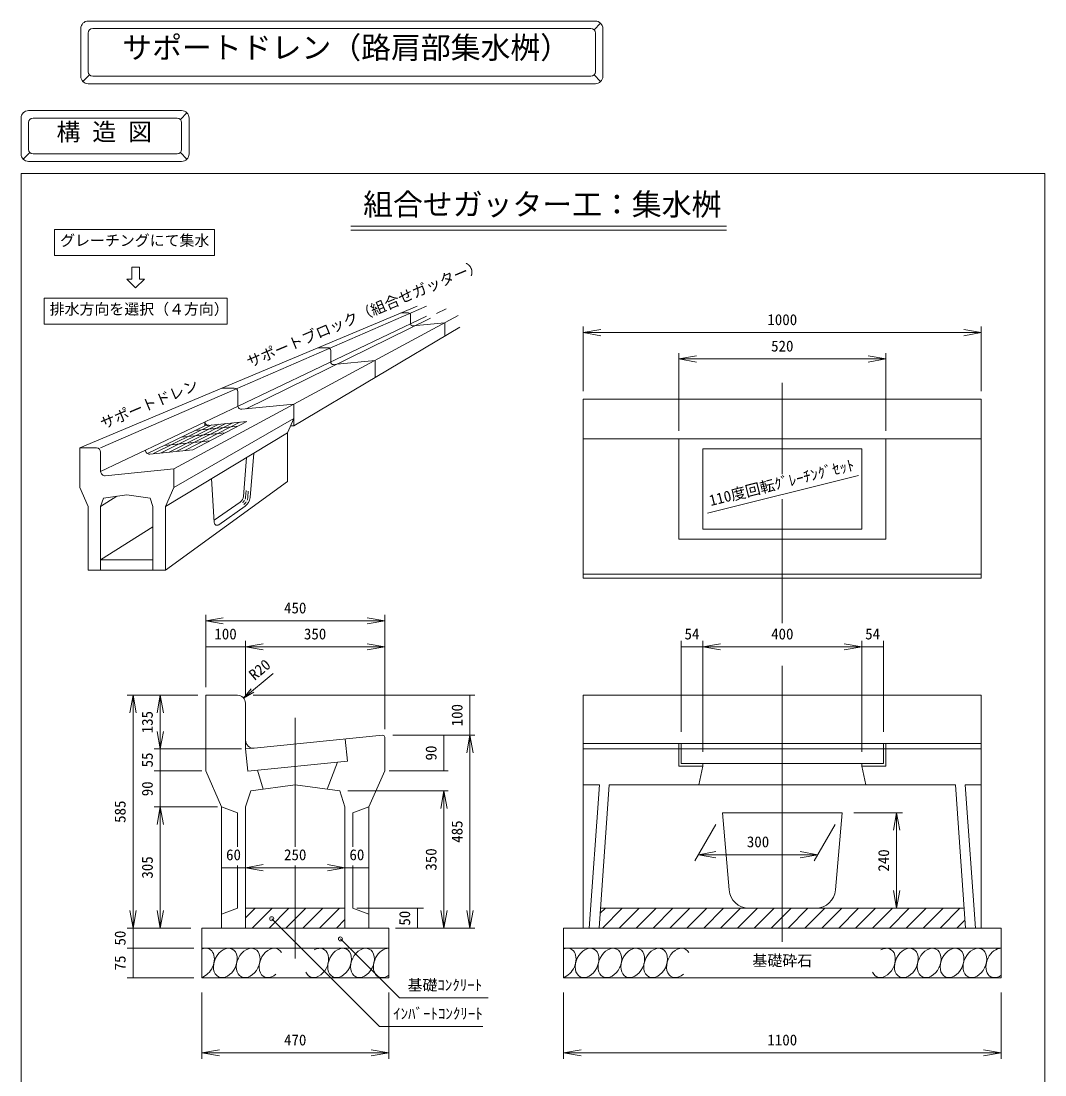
# Model space of a CAD drawing. Units: millimetres on the paper. Extents: x 76 to 506, y 34 to 571.
# Drawn here: x 81.9 to 253.4, y 127.2 to 303.7 of the extents above; entities that cross this region are included whole.
import ezdxf
from ezdxf.enums import TextEntityAlignment as Align

# ---------------------------------------------------------------- set-up
doc = ezdxf.new("R2010")
doc.units = ezdxf.units.MM
doc.layers.add('0_2', color=4, linetype='Continuous', lineweight=18)
doc.styles.add('ＭＳ ゴシック-5.0-0.0', font='')
doc.styles.get('ＭＳ ゴシック-5.0-0.0').set_extended_font_data('ＭＳ ゴシック-5.0-0.0')

msp = doc.modelspace()

# ---------------------------------------------------------------- linework, layer by layer
at = {"layer": '0_2'}
for p, q in [((93.199, 303.726), (143.148, 303.726)), ((143.148, 303.726), (178.148, 303.726)), ((91.949, 294.476), (91.949, 302.476)), ((93.949, 302.476), (177.398, 302.476)), ((177.929, 302.256), (179.032, 303.36)), ((179.398, 302.476), (179.398, 294.476)), ((93.199, 295.226), (93.199, 301.726)), ((178.148, 295.226), (178.148, 301.726)), ((93.419, 294.695), (92.315, 293.592)), ((93.199, 293.226), (178.148, 293.226)), ((93.949, 294.476), (177.398, 294.476)), ((177.929, 294.695), (179.032, 293.592)), ((108.846, 288.726), (83.199, 288.726)), ((108.627, 287.256), (109.73, 288.36)), ((81.949, 287.476), (81.949, 281.476)), ((83.199, 286.726), (83.199, 282.226)), ((83.949, 287.476), (108.096, 287.476)), ((108.846, 282.226), (108.846, 286.726)), ((110.096, 281.476), (110.096, 287.476)), ((83.419, 281.695), (82.315, 280.592)), ((108.096, 281.476), (83.949, 281.476)), ((108.627, 281.695), (109.73, 280.592)), ((108.846, 280.226), (83.199, 280.226)), ((253.449, 278.19), (81.949, 278.19)), ((81.949, 278.19), (81.949, 123.496)), ((253.449, 123.496), (253.449, 278.19)), ((87.559, 268.819), (114.344, 268.819)), ((87.559, 264.448), (87.559, 268.819)), ((114.344, 268.819), (114.344, 264.448)), ((137.198, 269.392), (200.086, 269.392)), ((137.198, 268.692), (200.086, 268.692)), ((114.344, 264.448), (87.559, 264.448)), ((100.493, 262.513), (101.775, 262.513)), ((100.493, 262.513), (100.493, 260.499)), ((101.775, 262.513), (101.775, 260.499)), ((101.134, 259.021), (99.657, 260.499)), ((99.657, 260.499), (100.493, 260.499)), ((101.134, 259.021), (102.611, 260.499)), ((101.775, 260.499), (102.611, 260.499)), ((85.809, 257.319), (116.47, 257.319)), ((85.809, 252.948), (85.809, 257.319)), ((148.271, 255.996), (115.59, 242.247)), ((116.47, 257.319), (116.47, 252.948)), ((117.763, 242.027), (149.838, 256.004)), ((118.295, 239.238), (149.882, 254.279)), ((155.167, 254.412), (127.636, 239.57)), ((146.843, 254.852), (145.552, 254.852)), ((147.193, 253.023), (147.193, 254.502)), ((151.554, 254.747), (153.144, 255.517)), ((116.47, 252.948), (85.809, 252.948)), ((150.554, 253.951), (119.67, 238.774)), ((127.636, 235.956), (155.422, 252.472)), ((147.578, 252.675), (152.937, 253.21)), ((152.937, 253.21), (152.937, 250.995)), ((176.127, 241.739), (176.127, 252.555)), ((242.794, 241.739), (242.794, 252.555)), ((176.127, 251.555), (179.082, 252.076)), ((176.127, 251.555), (179.082, 251.034)), ((176.127, 251.555), (242.794, 251.555)), ((242.794, 251.555), (239.84, 252.076)), ((242.794, 251.555), (239.84, 251.034)), ((133.363, 249.021), (131.692, 249.021)), ((133.813, 246.656), (133.813, 248.571)), ((192.127, 235.073), (192.127, 248.132)), ((192.127, 247.132), (195.082, 247.653)), ((192.127, 247.132), (195.082, 246.611)), ((192.127, 247.132), (226.794, 247.132)), ((226.794, 247.132), (223.84, 247.653)), ((226.794, 247.132), (223.84, 246.611)), ((226.794, 235.073), (226.794, 248.132)), ((134.307, 246.208), (141.234, 246.901)), ((141.234, 246.901), (141.234, 244.038)), ((209.461, 227.829), (209.461, 243.14)), ((118.609, 236.547), (109.381, 231.8)), ((119.782, 236.664), (110.699, 231.932)), ((112.745, 235.96), (119.782, 236.664)), ((112.745, 236.623), (112.745, 235.96)), ((127.636, 237.161), (127.636, 235.956)), ((103.114, 231.298), (112.745, 235.96)), ((113.918, 236.077), (104.109, 231.273)), ((105.427, 231.405), (115.091, 236.195)), ((116.263, 236.312), (106.745, 231.537)), ((108.063, 231.669), (117.436, 236.429)), ((108.746, 234.024), (116.133, 234.763)), ((111.078, 235.153), (118.261, 235.871)), ((127.636, 235.956), (127.101, 235.956)), ((105.932, 232.662), (113.566, 233.426)), ((126.565, 234.752), (106.127, 222.429)), ((103.505, 231.213), (110.699, 231.932)), ((120.299, 223.936), (120.916, 231.346)), ((119.188, 224.099), (119.731, 230.631)), ((114.306, 219.738), (113.861, 227.092)), ((196.939, 221.322), (222.2, 227.637)), ((119.56, 223.997), (119.652, 225.098)), ((119.93, 223.966), (120.015, 224.99)), ((95.277, 222.429), (97.99, 224.131)), ((118.655, 223.176), (114.282, 220.139)), ((115.095, 219.361), (119.466, 222.472)), ((209.461, 204.403), (209.461, 223.68)), ((95.277, 213.504), (104.027, 218.993)), ((209.461, 202.91), (209.461, 213.977)), ((176.127, 211.073), (242.794, 211.073)), ((112.874, 192.143), (112.874, 204.273)), ((112.874, 203.273), (115.828, 203.794)), ((112.874, 203.273), (115.828, 202.752)), ((112.874, 203.273), (142.874, 203.273)), ((142.874, 203.273), (139.919, 203.794)), ((142.874, 203.273), (139.919, 202.752)), ((142.874, 185.108), (142.874, 204.273)), ((119.54, 190.81), (119.54, 199.913)), ((192.527, 184.71), (192.527, 199.913)), ((196.127, 181.36), (196.127, 199.913)), ((222.794, 181.36), (222.794, 199.913)), ((226.394, 184.71), (226.394, 199.913)), ((112.874, 198.913), (119.54, 198.913)), ((119.54, 198.913), (122.495, 199.433)), ((119.54, 198.913), (122.495, 198.392)), ((119.54, 198.913), (142.874, 198.913)), ((142.874, 198.913), (139.919, 199.433)), ((142.874, 198.913), (139.919, 198.392)), ((196.127, 198.913), (192.527, 198.913)), ((196.127, 198.913), (199.082, 199.433)), ((196.127, 198.913), (199.082, 198.392)), ((196.127, 198.913), (222.794, 198.913)), ((222.794, 198.913), (219.84, 199.433)), ((222.794, 198.913), (219.84, 198.392)), ((222.794, 198.913), (226.394, 198.913)), ((119.229, 190.334), (124.151, 194.464)), ((209.461, 149.497), (209.461, 195.736)), ((99.703, 190.81), (111.54, 190.81)), ((100.703, 190.81), (100.182, 187.856)), ((100.703, 190.81), (101.224, 187.856)), ((100.703, 190.81), (100.703, 151.81)), ((105.259, 190.81), (104.739, 187.856)), ((105.259, 190.81), (105.78, 187.856)), ((105.259, 181.81), (105.259, 190.81)), ((119.229, 190.334), (120.514, 191.866)), ((119.229, 190.334), (120.961, 191.334)), ((120.828, 190.81), (157.933, 190.81)), ((157.14, 184.143), (157.14, 190.81)), ((127.874, 175.81), (127.874, 187.034)), ((127.874, 165.43), (127.874, 187.034)), ((105.259, 181.81), (104.739, 184.764)), ((105.259, 181.81), (105.78, 184.764)), ((144.207, 184.143), (157.933, 184.143)), ((152.788, 184.143), (152.788, 178.143)), ((157.14, 184.143), (156.619, 181.189)), ((157.14, 184.143), (157.661, 181.189)), ((157.14, 184.143), (157.14, 151.81)), ((104.259, 181.81), (118.874, 181.81)), ((105.259, 181.81), (105.259, 178.143)), ((119.54, 181.81), (119.54, 183.326)), ((119.54, 181.81), (119.912, 178.095)), ((136.257, 183.482), (136.629, 179.767)), ((176.127, 181.81), (242.794, 181.81)), ((119.912, 178.095), (136.629, 179.767)), ((134.97, 179.601), (133.229, 175.091)), ((104.259, 178.143), (112.207, 178.143)), ((105.259, 178.143), (105.259, 172.143)), ((121.57, 178.261), (122.518, 175.091)), ((143.595, 178.143), (153.5, 178.143)), ((136.656, 174.81), (153.5, 174.81)), ((152.788, 174.81), (152.267, 171.856)), ((152.788, 174.81), (152.788, 151.81)), ((152.788, 174.81), (153.309, 171.856)), ((104.259, 172.143), (114.836, 172.143)), ((105.259, 172.143), (104.739, 169.189)), ((105.259, 172.143), (105.78, 169.189)), ((105.259, 172.143), (105.259, 151.81)), ((115.54, 172.143), (118.207, 171.143)), ((140.207, 172.143), (137.54, 171.143)), ((118.207, 171.143), (118.207, 165.43)), ((137.54, 171.143), (137.54, 165.43)), ((199.461, 171.143), (219.461, 171.143)), ((199.461, 171.143), (200.539, 158.2)), ((219.461, 171.143), (218.382, 158.2)), ((221.461, 171.143), (229.599, 171.143)), ((228.599, 171.143), (228.078, 168.189)), ((228.599, 171.143), (229.12, 168.189)), ((228.599, 171.143), (228.599, 155.143)), ((194.817, 163.099), (198.306, 169.143)), ((214.817, 163.099), (218.306, 169.143)), ((195.394, 164.099), (198.348, 164.62)), ((215.394, 164.099), (212.44, 164.62)), ((119.54, 161.93), (122.495, 162.451)), ((136.207, 161.93), (133.253, 162.451)), ((195.394, 164.099), (198.348, 163.578)), ((195.394, 164.099), (215.394, 164.099)), ((215.394, 164.099), (212.44, 163.578)), ((115.54, 161.93), (119.54, 161.93)), ((118.207, 162.312), (118.207, 155.143)), ((119.54, 161.93), (122.495, 161.409)), ((119.54, 161.93), (136.207, 161.93)), ((127.874, 146.694), (127.874, 162.312)), ((136.207, 161.93), (133.253, 161.409)), ((136.207, 161.93), (140.207, 161.93)), ((137.54, 162.312), (137.54, 155.143)), ((228.599, 155.143), (228.078, 158.098)), ((228.599, 155.143), (229.12, 158.098)), ((100.703, 151.81), (100.182, 154.764)), ((100.703, 151.81), (101.224, 154.764)), ((105.259, 151.81), (104.739, 154.764)), ((105.259, 151.81), (105.78, 154.764)), ((118.207, 155.143), (115.54, 154.143)), ((121.156, 155.143), (119.54, 153.528)), ((123.984, 155.143), (120.651, 151.81)), ((126.813, 155.143), (123.479, 151.81)), ((129.641, 155.143), (126.308, 151.81)), ((132.469, 155.143), (129.136, 151.81)), ((135.298, 155.143), (131.964, 151.81)), ((137.54, 155.143), (140.207, 154.143)), ((138.207, 155.143), (149.335, 155.143)), ((148.367, 155.143), (148.367, 151.81)), ((152.788, 151.81), (152.267, 154.764)), ((152.788, 151.81), (153.309, 154.764)), ((157.14, 151.81), (156.619, 154.764)), ((157.14, 151.81), (157.661, 154.764)), ((179.821, 155.143), (178.966, 154.288)), ((182.65, 155.143), (179.316, 151.81)), ((185.478, 155.143), (182.145, 151.81)), ((188.306, 155.143), (184.973, 151.81)), ((191.135, 155.143), (187.802, 151.81)), ((193.963, 155.143), (190.63, 151.81)), ((196.792, 155.143), (193.458, 151.81)), ((199.62, 155.143), (196.287, 151.81)), ((202.449, 155.143), (199.115, 151.81)), ((205.277, 155.143), (201.944, 151.81)), ((208.105, 155.143), (204.772, 151.81)), ((210.934, 155.143), (207.601, 151.81)), ((213.762, 155.143), (210.429, 151.81)), ((216.591, 155.143), (213.257, 151.81)), ((219.419, 155.143), (216.086, 151.81)), ((222.248, 155.143), (218.914, 151.81)), ((225.076, 155.143), (221.743, 151.81)), ((227.904, 155.143), (224.571, 151.81)), ((230.733, 155.143), (227.4, 151.81)), ((233.561, 155.143), (230.228, 151.81)), ((236.39, 155.143), (233.056, 151.81)), ((239.218, 155.143), (235.885, 151.81)), ((99.703, 151.81), (110.385, 151.81)), ((100.703, 151.81), (100.703, 148.477)), ((123.927, 153.383), (141.991, 135.319)), ((136.207, 153.224), (134.793, 151.81)), ((144.645, 151.81), (157.933, 151.81)), ((240.036, 153.132), (238.713, 151.81)), ((99.703, 148.477), (110.874, 148.477)), ((100.703, 148.477), (100.703, 143.477)), ((135.444, 150.003), (145.333, 140.114)), ((99.703, 143.477), (110.874, 143.477)), ((112.207, 129.913), (112.207, 141.013)), ((143.54, 129.913), (143.54, 141.013)), ((145.333, 140.114), (160.181, 140.114)), ((172.794, 129.913), (172.794, 141.013)), ((246.127, 129.913), (246.127, 141.013)), ((141.991, 135.319), (159.276, 135.319)), ((112.207, 130.913), (115.162, 131.434)), ((112.207, 130.913), (115.162, 130.392)), ((112.207, 130.913), (143.54, 130.913)), ((143.54, 130.913), (140.586, 131.434)), ((143.54, 130.913), (140.586, 130.392)), ((172.794, 130.913), (175.749, 131.434)), ((172.794, 130.913), (175.749, 130.392)), ((172.794, 130.913), (246.127, 130.913)), ((246.127, 130.913), (243.173, 131.434)), ((246.127, 130.913), (243.173, 130.392))]:
    msp.add_line(p, q, dxfattribs=at)
at = {"layer": '0_2', "color": 2}
for p, q in [((115.59, 242.247), (91.777, 232.229)), ((95.277, 232.229), (117.763, 242.027)), ((117.667, 242.247), (115.59, 242.247)), ((118.267, 241.647), (118.267, 239.296)), ((176.127, 240.406), (176.127, 210.406)), ((176.127, 240.406), (242.794, 240.406)), ((242.794, 240.406), (242.794, 210.406)), ((95.277, 228.278), (118.295, 239.238)), ((127.636, 239.57), (107.527, 228.729)), ((118.927, 238.699), (127.636, 239.57)), ((127.636, 239.57), (127.636, 237.161)), ((127.636, 237.161), (107.527, 225.579)), ((127.636, 237.161), (126.565, 234.752)), ((126.565, 234.752), (126.565, 226.587)), ((176.127, 233.739), (209.461, 233.739)), ((192.127, 233.739), (192.127, 216.939)), ((242.794, 233.739), (209.461, 233.739)), ((226.794, 233.739), (226.794, 216.939)), ((91.777, 232.229), (91.777, 225.579)), ((91.777, 232.229), (94.577, 232.229)), ((95.277, 228.278), (95.277, 231.529)), ((196.127, 232.073), (196.127, 218.606)), ((196.127, 232.073), (209.461, 232.073)), ((222.794, 232.073), (209.461, 232.073)), ((222.794, 232.073), (222.794, 218.606)), ((96.047, 227.581), (107.527, 228.729)), ((107.527, 228.729), (107.527, 225.579)), ((106.127, 211.754), (126.565, 226.587)), ((91.777, 225.579), (93.177, 222.429)), ((99.652, 224.354), (95.742, 223.829)), ((99.652, 224.354), (103.563, 223.829)), ((107.527, 225.579), (106.127, 222.429)), ((93.177, 222.429), (93.177, 211.754)), ((95.742, 223.829), (95.277, 222.429)), ((95.277, 222.429), (95.277, 211.754)), ((103.563, 223.829), (104.027, 222.429)), ((104.027, 222.429), (104.027, 211.754)), ((106.127, 222.429), (106.127, 211.754)), ((196.127, 218.606), (209.461, 218.606)), ((222.794, 218.606), (209.461, 218.606)), ((192.127, 216.939), (209.461, 216.939)), ((226.794, 216.939), (209.461, 216.939)), ((95.277, 213.504), (104.027, 213.504)), ((93.177, 211.754), (106.127, 211.754)), ((176.127, 210.406), (242.794, 210.406)), ((112.874, 190.81), (112.874, 178.143)), ((112.874, 190.81), (118.207, 190.81)), ((176.127, 151.81), (176.127, 190.81)), ((176.127, 190.81), (242.794, 190.81)), ((242.794, 151.81), (242.794, 190.81)), ((119.54, 183.326), (119.54, 189.477)), ((142.507, 184.107), (121.006, 181.957)), ((142.874, 183.775), (142.874, 178.143)), ((119.54, 181.81), (121.006, 181.957)), ((176.127, 182.71), (209.461, 182.71)), ((192.127, 178.958), (192.127, 182.71)), ((192.527, 179.36), (192.527, 182.71)), ((242.794, 182.71), (209.461, 182.71)), ((226.394, 179.36), (226.394, 182.71)), ((226.794, 178.958), (226.794, 182.71)), ((192.127, 178.958), (196.127, 178.958)), ((192.527, 179.36), (196.127, 179.36)), ((196.127, 178.958), (195.461, 175.81)), ((196.127, 178.958), (196.127, 179.36)), ((196.127, 179.36), (209.461, 179.36)), ((222.794, 179.36), (209.461, 179.36)), ((226.394, 179.36), (222.794, 179.36)), ((222.794, 178.958), (222.794, 179.36)), ((226.794, 178.958), (222.794, 178.958)), ((222.794, 178.958), (223.461, 175.81)), ((112.874, 178.143), (115.54, 172.143)), ((142.874, 178.143), (140.207, 172.143)), ((120.425, 174.81), (119.54, 172.143)), ((127.874, 175.81), (120.425, 174.81)), ((127.874, 175.81), (135.322, 174.81)), ((135.322, 174.81), (136.207, 172.143)), ((178.827, 175.81), (176.127, 175.81)), ((178.827, 175.81), (177.127, 151.81)), ((180.461, 175.81), (178.794, 151.81)), ((180.461, 175.81), (209.461, 175.81)), ((238.461, 175.81), (209.461, 175.81)), ((238.461, 175.81), (240.127, 151.81)), ((240.094, 175.81), (241.794, 151.81)), ((240.094, 175.81), (242.794, 175.81)), ((115.54, 172.143), (115.54, 151.81)), ((119.54, 172.143), (119.54, 151.81)), ((136.207, 172.143), (136.207, 151.81)), ((140.207, 172.143), (140.207, 151.81)), ((119.54, 155.143), (136.207, 155.143)), ((179.026, 155.143), (239.896, 155.143)), ((112.207, 151.81), (112.207, 143.477)), ((112.207, 151.81), (115.54, 151.81)), ((115.54, 151.81), (119.54, 151.81)), ((119.54, 151.81), (136.207, 151.81)), ((136.207, 151.81), (140.207, 151.81)), ((143.54, 151.81), (140.207, 151.81)), ((143.54, 151.81), (143.54, 143.477)), ((172.794, 143.477), (172.794, 151.81)), ((176.127, 151.81), (172.794, 151.81)), ((176.127, 151.81), (242.794, 151.81)), ((242.794, 151.81), (246.127, 151.81)), ((246.127, 143.477), (246.127, 151.81)), ((112.207, 148.477), (143.54, 148.477)), ((172.794, 148.477), (246.127, 148.477)), ((112.207, 143.477), (143.54, 143.477)), ((172.794, 143.477), (246.127, 143.477))]:
    msp.add_line(p, q, dxfattribs=at)
for centre in [(123.927, 153.383), (135.444, 150.003)]:
    msp.add_circle(centre, 0.333, dxfattribs=at)
at = {"layer": '0_2'}
for centre, radius, start, end in [((93.199, 302.476), 1.25, 90, 180), ((178.148, 302.476), 1.25, 0, 90), ((93.949, 301.726), 0.75, 90, 180), ((177.398, 301.726), 0.75, 0, 90), ((93.949, 295.226), 0.75, 180, 270), ((177.398, 295.226), 0.75, 270, 0), ((93.199, 294.476), 1.25, 180, 270), ((178.148, 294.476), 1.25, 270, 0), ((83.199, 287.476), 1.25, 90, 180), ((108.846, 287.476), 1.25, 0, 90), ((83.949, 286.726), 0.75, 90, 180), ((108.096, 286.726), 0.75, 0, 90), ((83.199, 281.476), 1.25, 180, 270), ((83.949, 282.226), 0.75, 180, 270), ((108.096, 282.226), 0.75, 270, 0), ((108.846, 281.476), 1.25, 270, 0), ((146.843, 254.502), 0.35, 0, 90), ((147.543, 253.023), 0.35, 180, 275.71059), ((133.363, 248.571), 0.45, 0, 90), ((134.263, 246.656), 0.45, 180, 275.71059), ((113.345, 236.623), 0.6, 180, 275.71059), ((103.44, 231.859), 0.65, 180, 275.71059), ((117.942, 224.203), 1.25, 304.77743, 355.24188), ((118.306, 224.101), 1.258, 305.43802, 326.67273), ((118.306, 224.101), 1.629, 305.43802, 326.26328), ((118.306, 224.101), 2, 305.43802, 355.24188), ((118.306, 224.101), 1.258, 338.60904, 355.24188), ((118.306, 224.101), 1.629, 336.91243, 355.24188), ((114.805, 219.769), 0.5, 183.46087, 305.43802), ((203.861, 158.477), 3.333, 184.76364, 270), ((215.06, 158.477), 3.333, 270, 355.23636)]:
    msp.add_arc(centre, radius, start, end, dxfattribs=at)
at = {"layer": '0_2', "color": 2}
for centre, radius, start, end in [((117.667, 241.647), 0.6, 0, 90), ((118.867, 239.296), 0.6, 180, 275.71059), ((94.577, 231.529), 0.7, 0, 90), ((95.977, 228.278), 0.7, 180, 275.71059), ((118.207, 189.477), 1.333, 0, 90), ((142.54, 183.775), 0.333, 0, 95.71059), ((120.874, 183.283), 1.333, 180, 275.71059)]:
    msp.add_arc(centre, radius, start, end, dxfattribs=at)
at = {"layer": '0_2'}
for centre, start_param, end_param in [((112.336, 145.977), 3.6832986, 6.9544966), ((123.821, 145.977), 5.8261023, 10.4556619), ((131.477, 145.977), 2.5910163, 7.1062117), ((142.961, 145.977), 0.3112087, 4.0434016), ((172.923, 145.977), 3.6832986, 6.9544966), ((192.064, 145.977), 5.8261023, 10.4556619), ((226.407, 145.977), 2.5910163, 7.1062117), ((245.548, 145.977), 0.3112087, 4.0434016)]:
    msp.add_ellipse(centre, major_axis=(1.134, 2.327), ratio=0.702567, start_param=start_param, end_param=end_param, dxfattribs=at)
for centre in [(116.164, 145.977), (119.992, 145.977), (135.305, 145.977), (139.133, 145.977), (176.751, 145.977), (180.579, 145.977), (184.407, 145.977), (188.236, 145.977), (230.236, 145.977), (234.064, 145.977), (237.892, 145.977), (241.72, 145.977)]:
    msp.add_ellipse(centre, major_axis=(1.134, 2.327), ratio=0.702567, dxfattribs=at)

# ---------------------------------------------------------------- texts
at = {"layer": '0_2', "color": 7, "style": 'ＭＳ ゴシック-5.0-0.0'}
for s, height, p in [('サポートドレン（路肩部集水桝）', 3.666, (98.906, 296.352)), ('構 造 図', 2.933, (87.887, 282.823)), ('組合せガッター工：集水桝', 3.666, (139.252, 270.099)), ('グレーチングにて集水', 1.833, (88.485, 265.519)), ('排水方向を選択（４方向）', 1.833, (86.735, 254.019)), ('1000', 1.833, (206.961, 252.254)), ('520', 1.833, (207.586, 247.831)), ('450', 1.833, (125.999, 203.972)), ('100', 1.833, (114.332, 199.612)), ('350', 1.833, (129.332, 199.612)), ('54', 1.833, (193.077, 199.612)), ('400', 1.833, (207.586, 199.612)), ('54', 1.833, (223.344, 199.612)), ('300', 1.833, (203.519, 164.799)), ('60', 1.833, (116.29, 162.629)), ('250', 1.833, (125.999, 162.629)), ('60', 1.833, (136.957, 162.629)), ('基礎砕石', 1.833, (204.459, 144.908)), ('基礎ｺﾝｸﾘｰﾄ', 1.833, (146.681, 140.813)), ('ｲﾝﾊﾞｰﾄｺﾝｸﾘｰﾄ', 1.833, (144.275, 136.019)), ('470', 1.833, (125.999, 131.613)), ('1100', 1.833, (206.961, 131.613))]:
    msp.add_text(s, height=height, dxfattribs=at).set_placement(p, align=Align.BOTTOM_LEFT)
for s, rotation, p in [('サポートブロック（組合せガッター）', 22.816, (120.439, 245.14)), ('サポートドレン', 22.816, (95.921, 234.825)), ('110度回転ｸﾞﾚｰﾁﾝｸﾞｾｯﾄ', 14.036, (197.596, 221.967)), ('R20', 40, (121.426, 192.787)), ('100', 90, (156.44, 185.601)), ('135', 90, (104.559, 184.434)), ('90', 90, (152.088, 179.892)), ('55', 90, (104.559, 178.726)), ('90', 90, (104.559, 173.893)), ('585', 90, (100.003, 169.434)), ('485', 90, (156.44, 166.101)), ('350', 90, (152.088, 161.434)), ('240', 90, (227.899, 161.268)), ('305', 90, (104.559, 160.101)), ('50', 90, (147.667, 152.226)), ('50', 90, (100.003, 148.893)), ('75', 90, (100.003, 144.726))]:
    msp.add_text(s, height=1.833, rotation=rotation, dxfattribs=at).set_placement(p, align=Align.BOTTOM_LEFT)

doc.saveas('drawing.dxf')
